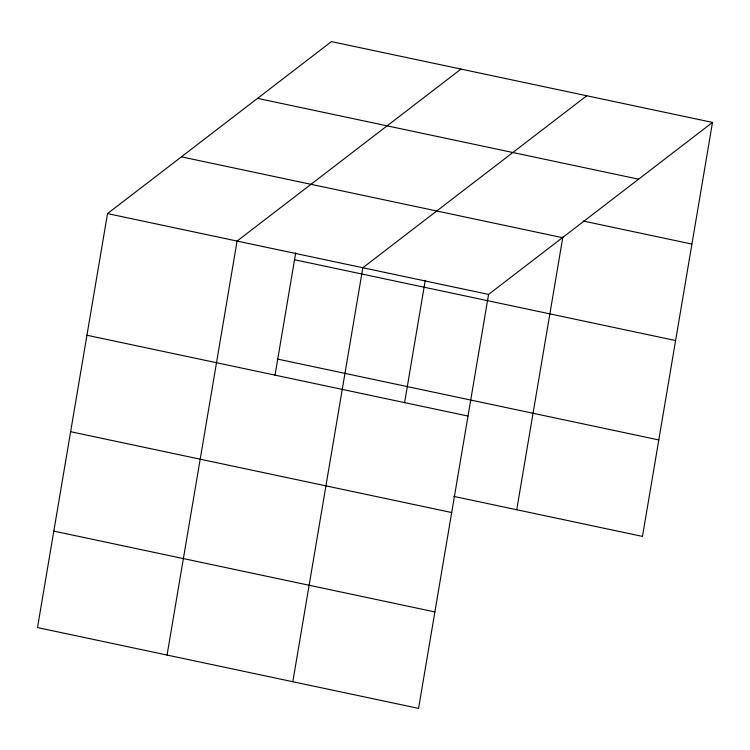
<?xml version="1.0" encoding="UTF-8"?>
<svg xmlns="http://www.w3.org/2000/svg" width="750" height="750" viewBox="0 0 750 750"><rect width="100%" height="100%" fill="white"/><g stroke="black" fill="none" stroke-linecap="round" stroke-linejoin="round"><path stroke-width="1.12" d="M107.522 213.591L37.5 627.572L418.566 708.394L488.578 294.413L712.5 122.428L331.434 41.606L107.522 213.591L488.578 294.413M167.062 655.05L237.084 241.069L460.997 69.084M275.016 375.197L295.706 252.844M292.809 681.722L362.831 267.741L586.753 95.756M404.578 402.675L425.269 280.322M516.731 509.738L562.875 236.934M712.5 122.428L642.478 536.409L453.853 496.406M257.541 98.362L638.606 179.184M583.322 221.044L691.922 244.078M181.416 156.834L562.472 237.656M294.544 259.734L675.609 340.547M277.734 359.119L658.8 439.941M86.944 335.25L468.009 416.062M70.631 431.709L451.688 512.531M53.812 531.103L434.878 611.925"/></g></svg>
